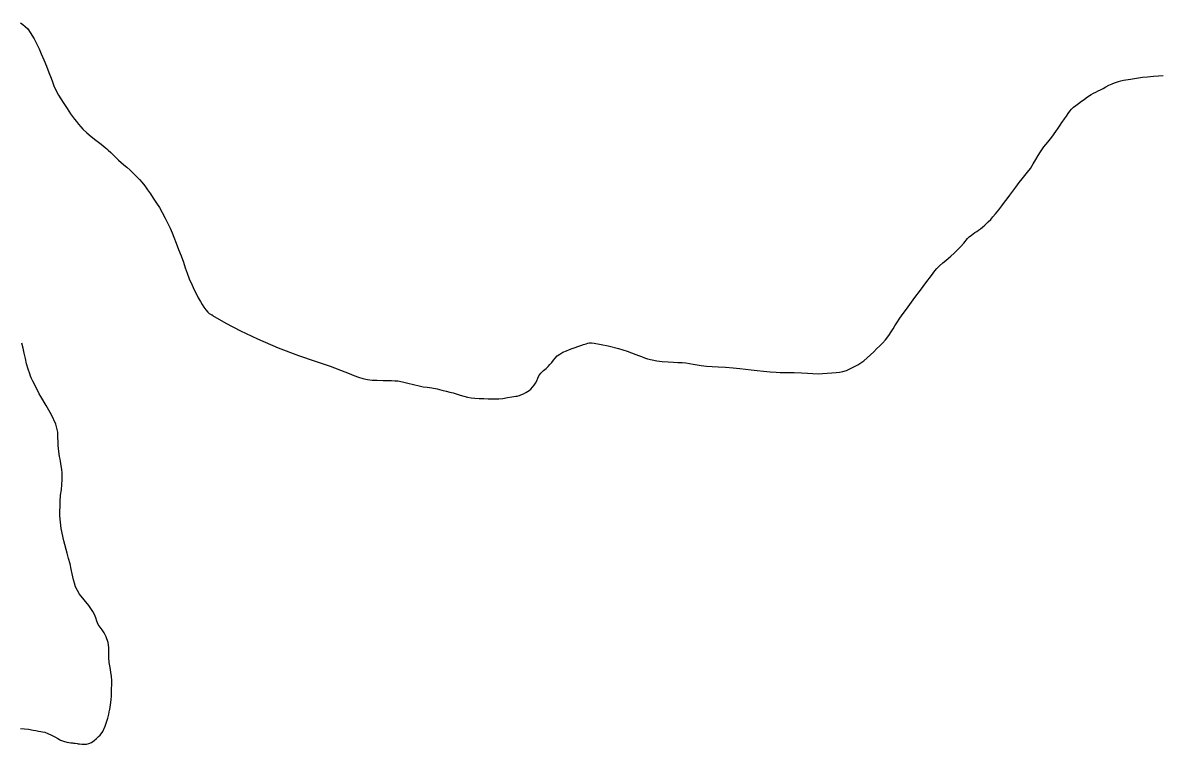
# Model space of a CAD drawing. Header units: inches. Extents: x 11258954 to 11313122, y 3645444 to 3695200.
# Drawn here: x 11276954 to 11278703, y 3693980 to 3695091 of the extents above; entities that cross this region are included whole.
import ezdxf

# ---------------------------------------------------------------- set-up
doc = ezdxf.new("R2010")
doc.units = ezdxf.units.IN
doc.header["$MEASUREMENT"] = 0
doc.layers.add('AnnexationHistory', color=183, linetype='Continuous')
doc.layers.add('ZipCode', color=108, linetype='Continuous')

msp = doc.modelspace()

# ---------------------------------------------------------------- linework, layer by layer
at = {"layer": 'AnnexationHistory'}
for points in [[(11276950.6565, 3695090.8125, 0), (11276954.469, 3695088.25, 0), (11276958.125, 3695085.25, 0), (11276961.8125, 3695081.3125, 0), (11276965.6565, 3695076, 0), (11276971.6875, 3695066.125, 0), (11276976.0315, 3695057.875, 0), (11276979.469, 3695050.375, 0), (11276982.6565, 3695042.75, 0), (11276986.469, 3695033.625, 0), (11276990.5315, 3695023.9375, 0), (11276994.4375, 3695014.3125, 0), (11276997.875, 3695005.375, 0), (11276999.969, 3694999.625, 0), (11277002.2815, 3694993.75, 0), (11277005.2815, 3694987.25, 0), (11277009.469, 3694979.5625, 0), (11277016.4375, 3694967.875, 0), (11277022.344, 3694958.5625, 0), (11277027.9065, 3694950.5, 0), (11277033.875, 3694942.5, 0), (11277036.9065, 3694938.625, 0), (11277040.094, 3694934.6875, 0), (11277043.375, 3694930.75, 0), (11277046.6875, 3694927.125, 0), (11277052.875, 3694921.125, 0), (11277059.5, 3694915.625, 0), (11277066.75, 3694910, 0), (11277074.9065, 3694903.6875, 0), (11277078.0625, 3694901.1875, 0), (11277080.875, 3694898.9375, 0), (11277083.4375, 3694896.8125, 0), (11277085.9065, 3694894.6875, 0), (11277089.6875, 3694891.125, 0), (11277093.5, 3694887.375, 0), (11277097.4375, 3694883.4375, 0), (11277101.5315, 3694879.5, 0), (11277105.8125, 3694875.6875, 0), (11277109.844, 3694872.1875, 0), (11277114.1875, 3694868.4375, 0), (11277119.3125, 3694863.6875, 0), (11277125, 3694858.3125, 0), (11277129.75, 3694853.75, 0), (11277133.875, 3694849.5625, 0), (11277137.719, 3694845.3125, 0), (11277142.094, 3694839.8125, 0), (11277146.4375, 3694833.8125, 0), (11277150.7815, 3694827.375, 0), (11277155.1565, 3694820.6875, 0), (11277160.0315, 3694813.25, 0), (11277164.5315, 3694806.3125, 0), (11277168.9065, 3694798.875, 0), (11277173.5625, 3694790.0625, 0), (11277177.5625, 3694781.75, 0), (11277180.9375, 3694774.375, 0), (11277183.9375, 3694767.4375, 0), (11277186.75, 3694760.625, 0), (11277190.375, 3694751.5, 0), (11277194.094, 3694742, 0), (11277197.75, 3694732.1875, 0), (11277201.375, 3694722.25, 0), (11277204.375, 3694713.625, 0), (11277207.219, 3694705.4375, 0), (11277210.5, 3694696.8125, 0), (11277214.7815, 3694687, 0), (11277218.25, 3694679.5625, 0), (11277221.375, 3694673.25, 0), (11277224.375, 3694667.375, 0), (11277227.5625, 3694661.625, 0), (11277230.094, 3694657.375, 0), (11277232.844, 3694653.0625, 0), (11277235.875, 3694648.9375, 0), (11277239.1875, 3694645.1875, 0), (11277240.0625, 3694644.3125, 0), (11277241, 3694643.5, 0), (11277242.0625, 3694642.75, 0), (11277243.375, 3694642, 0), (11277244.1875, 3694641.6875, 0), (11277244.9065, 3694641.4375, 0), (11277245.5315, 3694641.125, 0), (11277245.969, 3694640.625, 0), (11277246.0315, 3694640.5, 0), (11277246.094, 3694640.3125, 0), (11277246.1565, 3694640.1875, 0), (11277246.1875, 3694640, 0), (11277266.75, 3694628.5, 0), (11277289.0625, 3694616.625, 0), (11277315.3125, 3694604.0625, 0), (11277347.4375, 3694590.375, 0), (11277378.5625, 3694578.625, 0), (11277404.4375, 3694569.875, 0), (11277427.4375, 3694562.125, 0), (11277449.875, 3694553.5625, 0), (11277456.469, 3694550.8125, 0), (11277463.5, 3694547.9375, 0), (11277470.6565, 3694545.3125, 0), (11277477.6875, 3694543.1875, 0), (11277484.719, 3694541.6875, 0), (11277491.8125, 3694540.875, 0), (11277499.625, 3694540.4375, 0), (11277508.6875, 3694540.1875, 0), (11277515.4375, 3694540.0625, 0), (11277521.4065, 3694540.0625, 0), (11277526.6565, 3694539.875, 0), (11277531.3125, 3694539.5625, 0), (11277538.625, 3694538.25, 0), (11277547, 3694536.125, 0), (11277555.75, 3694533.75, 0), (11277564.125, 3694531.75, 0), (11277570.5, 3694530.625, 0), (11277576.7815, 3694529.6875, 0), (11277583.6565, 3694528.6875, 0), (11277591.719, 3694527.125, 0), (11277599.1565, 3694525.5, 0), (11277605.5625, 3694523.9375, 0), (11277611.1875, 3694522.4375, 0), (11277616.344, 3694520.9375, 0), (11277621.4065, 3694519.375, 0), (11277627.094, 3694517.625, 0), (11277633, 3694515.9375, 0), (11277638.75, 3694514.5625, 0), (11277644.469, 3694513.5, 0), (11277650.125, 3694512.875, 0), (11277656.344, 3694512.5625, 0), (11277663.75, 3694512.375, 0), (11277670.5625, 3694512.1875, 0), (11277676.375, 3694511.9375, 0), (11277681.5625, 3694511.75, 0), (11277686.5625, 3694511.9375, 0), (11277693, 3694512.6875, 0), (11277699.969, 3694513.75, 0), (11277706.9065, 3694515, 0), (11277713.1875, 3694515.9375, 0), (11277714.844, 3694516.125, 0), (11277716.5315, 3694516.4375, 0), (11277718.469, 3694517, 0), (11277720.7815, 3694517.9375, 0), (11277724.9065, 3694519.8125, 0), (11277728.1565, 3694521.4375, 0), (11277730.844, 3694523, 0), (11277733.375, 3694524.75, 0), (11277736.125, 3694527.0625, 0), (11277738.844, 3694529.8125, 0), (11277741.344, 3694532.875, 0), (11277743.4065, 3694536.125, 0), (11277745.094, 3694539.8125, 0), (11277746.594, 3694543.5625, 0), (11277748.4375, 3694547.375, 0), (11277751.1875, 3694551.1875, 0), (11277753.469, 3694553.5, 0), (11277755.6875, 3694555.4375, 0), (11277757.8125, 3694557.125, 0), (11277759.8125, 3694558.75, 0), (11277762.6565, 3694561.5, 0), (11277765.469, 3694564.6875, 0), (11277768.219, 3694568.0625, 0), (11277770.8125, 3694571.375, 0), (11277773.625, 3694574.75, 0), (11277776.6875, 3694577.875, 0), (11277780.469, 3694580.75, 0), (11277785.4065, 3694583.5625, 0), (11277790.875, 3694586.0625, 0), (11277795.594, 3694587.875, 0), (11277799.875, 3694589.375, 0), (11277804.0315, 3694590.75, 0), (11277808.219, 3694592.25, 0), (11277812.75, 3694593.875, 0), (11277817.2815, 3694595.4375, 0), (11277821.4375, 3694596.8125, 0), (11277823.875, 3694597.5, 0), (11277826.4065, 3694597.875, 0), (11277829.469, 3694597.875, 0), (11277833.4375, 3694597.375, 0), (11277855, 3694593.3125, 0), (11277871.0315, 3694589.4375, 0), (11277884.3125, 3694585.1875, 0), (11277897.6565, 3694580.1875, 0), (11277901.9065, 3694578.5625, 0), (11277906.4065, 3694576.875, 0), (11277910.969, 3694575.25, 0), (11277915.469, 3694573.75, 0), (11277922.75, 3694571.8125, 0), (11277930, 3694570.4375, 0), (11277937.969, 3694569.5, 0), (11277947.2815, 3694568.75, 0), (11277955.344, 3694568.3125, 0), (11277962.375, 3694568.0625, 0), (11277968.719, 3694567.75, 0), (11277974.6875, 3694567.1875, 0), (11277980.094, 3694566.375, 0), (11277985.6405, 3694565.377, 0), (11277986, 3694565.3125, 0), (11277992.0315, 3694564.1875, 0), (11277997.9065, 3694563.1875, 0), (11278006.5625, 3694562.25, 0), (11278015.0315, 3694561.75, 0), (11278024.344, 3694561.4375, 0), (11278035.5315, 3694560.75, 0), (11278047.4375, 3694559.75, 0), (11278057.4065, 3694558.75, 0), (11278066.3125, 3694557.6875, 0), (11278074.9375, 3694556.5625, 0), (11278084.1875, 3694555.4375, 0), (11278094.219, 3694554.3125, 0), (11278104.3125, 3694553.375, 0), (11278113.75, 3694552.75, 0), (11278119.8125, 3694552.5625, 0), (11278125.9375, 3694552.5625, 0), (11278132.875, 3694552.5, 0), (11278141.375, 3694552.375, 0), (11278152.6565, 3694551.9375, 0), (11278161.844, 3694551.3125, 0), (11278170, 3694550.75, 0), (11278178.1875, 3694550.5625, 0), (11278184.9375, 3694550.75, 0), (11278192.0625, 3694551.25, 0), (11278199.1875, 3694551.875, 0), (11278206, 3694552.5625, 0), (11278211.1565, 3694553.1875, 0), (11278216.2815, 3694554.125, 0), (11278221.6875, 3694555.75, 0), (11278227.8125, 3694558.375, 0), (11278234.0625, 3694561.5, 0), (11278239.25, 3694564.3125, 0), (11278243.8125, 3694567.1875, 0), (11278248.219, 3694570.375, 0), (11278253.469, 3694574.8125, 0), (11278258.6875, 3694579.625, 0), (11278263.7815, 3694584.5, 0), (11278268.625, 3694589.1875, 0), (11278273.0625, 3694593.4375, 0), (11278277.4065, 3694597.75, 0), (11278281.9065, 3694602.875, 0), (11278286.8125, 3694609.375, 0), (11278290.6565, 3694615.0625, 0), (11278293.6565, 3694619.875, 0), (11278296.344, 3694624.375, 0), (11278299.219, 3694629, 0), (11278303.969, 3694636.1875, 0), (11278308.875, 3694643.1875, 0), (11278313.9375, 3694650.125, 0), (11278319.0315, 3694657, 0), (11278327.1565, 3694668, 0), (11278335.4065, 3694679.0625, 0), (11278343.7815, 3694690.3125, 0), (11278352.4375, 3694701.8125, 0), (11278355.25, 3694705.5625, 0), (11278357.875, 3694709.0625, 0), (11278360.9065, 3694712.625, 0), (11278364.844, 3694716.625, 0), (11278369.9065, 3694721.25, 0), (11278374.4065, 3694725.0625, 0), (11278378.5, 3694728.375, 0), (11278382.469, 3694731.625, 0), (11278387.344, 3694735.9375, 0), (11278392.2815, 3694740.6875, 0), (11278397.25, 3694745.9375, 0), (11278402.2815, 3694751.625, 0), (11278404.3125, 3694754.125, 0), (11278406.125, 3694756.375, 0), (11278408.125, 3694758.625, 0), (11278410.6875, 3694761.0625, 0), (11278413.875, 3694763.6875, 0), (11278416.7815, 3694765.8125, 0), (11278419.5, 3694767.6875, 0), (11278422.094, 3694769.4375, 0), (11278425.0315, 3694771.375, 0), (11278428.0315, 3694773.5625, 0), (11278431.2815, 3694776.1875, 0), (11278434.875, 3694779.4375, 0), (11278439.75, 3694784.1875, 0), (11278443.625, 3694788.1875, 0), (11278447.1875, 3694792.1875, 0), (11278451.094, 3694796.875, 0), (11278456.125, 3694803.0625, 0), (11278460.75, 3694808.875, 0), (11278465.0315, 3694814.375, 0), (11278469.094, 3694819.6875, 0), (11278473.2815, 3694825.375, 0), (11278477.5625, 3694831.3125, 0), (11278482.1875, 3694837.625, 0), (11278487.5, 3694844.6875, 0), (11278492.25, 3694850.6875, 0), (11278496.4375, 3694855.75, 0), (11278500.469, 3694860.8125, 0), (11278504.719, 3694866.6875, 0), (11278509.1565, 3694873.625, 0), (11278513, 3694880.1875, 0), (11278516.625, 3694886.375, 0), (11278520.3125, 3694892.3125, 0), (11278525.625, 3694899.6875, 0), (11278531.4375, 3694907.0625, 0), (11278537.6565, 3694914.8125, 0), (11278544.125, 3694923.5, 0), (11278547.594, 3694928.5625, 0), (11278550.5625, 3694933.125, 0), (11278553.1875, 3694937.1875, 0), (11278553.5625, 3694937.75, 0), (11278557.125, 3694942.9375, 0), (11278560.125, 3694947.1875, 0), (11278562.844, 3694951, 0), (11278565.469, 3694954.4375, 0), (11278568.1565, 3694957.5625, 0), (11278571.2815, 3694960.625, 0), (11278574.75, 3694963.5625, 0), (11278578.75, 3694966.625, 0), (11278583.344, 3694969.9375, 0), (11278587.375, 3694972.875, 0), (11278590.8125, 3694975.375, 0), (11278594.219, 3694977.6875, 0), (11278598.1565, 3694980.125, 0), (11278602.0315, 3694982.25, 0), (11278605.6875, 3694984.125, 0), (11278609.1875, 3694985.875, 0), (11278612.5625, 3694987.5625, 0), (11278616.719, 3694989.8125, 0), (11278620.9375, 3694992.1875, 0), (11278625.5625, 3694994.5625, 0), (11278630.7815, 3694996.9375, 0), (11278634.219, 3694998.375, 0), (11278637.25, 3694999.5, 0), (11278640.3125, 3695000.5, 0), (11278643.7815, 3695001.375, 0), (11278647.9065, 3695002.1875, 0), (11278651.7815, 3695002.875, 0), (11278655.4375, 3695003.4375, 0), (11278658.969, 3695003.9375, 0), (11278664.844, 3695004.875, 0), (11278670.844, 3695005.8125, 0), (11278677.5, 3695006.8125, 0), (11278685.1875, 3695007.75, 0), (11278694.2815, 3695008.625, 0), (11278701.9065, 3695009.1875, 0), (11278709.1875, 3695009.75, 0)], [(11276950.7815, 3694004.375, 0), (11276956.969, 3694004.0625, 0), (11276963.25, 3694003.3125, 0), (11276970.25, 3694002.125, 0), (11276974.4375, 3694001.3125, 0), (11276978.469, 3694000.4375, 0), (11276981.9375, 3693999.8125, 0), (11276984.469, 3693999.5, 0), (11276988.0625, 3693998.6875, 0), (11276992.875, 3693996.75, 0), (11276998.219, 3693994.25, 0), (11277003.469, 3693991.5, 0), (11277008.094, 3693988.9375, 0), (11277010.594, 3693987.6875, 0), (11277012.4375, 3693986.75, 0), (11277017, 3693984.875, 0), (11277022.2815, 3693983.5, 0), (11277025.25, 3693983, 0), (11277028.094, 3693982.625, 0), (11277030.594, 3693982.3125, 0), (11277030.875, 3693982.3125, 0), (11277032.5, 3693982.125, 0), (11277034.875, 3693981.8125, 0), (11277038, 3693981.375, 0), (11277039.6565, 3693981.125, 0), (11277041.5315, 3693980.875, 0), (11277045.094, 3693980.5, 0), (11277048.9375, 3693980.25, 0), (11277052.5315, 3693980.4375, 0), (11277056.125, 3693981.3125, 0), (11277059.9065, 3693983.125, 0), (11277064.25, 3693986.125, 0), (11277067.9375, 3693989.1875, 0), (11277071.0315, 3693992.125, 0), (11277073.5, 3693994.5, 0), (11277077.5315, 3694000.125, 0), (11277081.094, 3694008.125, 0), (11277084.094, 3694017.375, 0), (11277084.9065, 3694020.5, 0), (11277086.5, 3694026.5625, 0), (11277087.8125, 3694032.5, 0), (11277088.1565, 3694034, 0), (11277089.375, 3694041.125, 0), (11277090.219, 3694048.6875, 0), (11277090.5625, 3694054.875, 0), (11277090.719, 3694057.375, 0), (11277091.0315, 3694065.1875, 0), (11277091.2815, 3694072.1875, 0), (11277091.2815, 3694078.5625, 0), (11277090.9065, 3694084.375, 0), (11277089.9375, 3694091.0625, 0), (11277088.625, 3694098.5, 0), (11277087.4375, 3694106.1875, 0), (11277086.719, 3694113.75, 0), (11277086.719, 3694121.5, 0), (11277086.75, 3694129.125, 0), (11277085.7815, 3694137.0625, 0), (11277082.719, 3694145.8125, 0), (11277079.5315, 3694151.625, 0), (11277076.2815, 3694156.3125, 0), (11277073.219, 3694160.5, 0), (11277070.5, 3694164.8125, 0), (11277068.344, 3694169.5, 0), (11277066.4375, 3694174.625, 0), (11277064.5, 3694179.8125, 0), (11277062.3125, 3694184.8125, 0), (11277056.125, 3694194.0625, 0), (11277048.7815, 3694202.375, 0), (11277041.5, 3694211.4375, 0), (11277035.5, 3694222.8125, 0), (11277033.6565, 3694228.3125, 0), (11277032.344, 3694233.4375, 0), (11277031.344, 3694238.1875, 0), (11277030.5, 3694242.625, 0), (11277028.9065, 3694250, 0), (11277026.9375, 3694257.9375, 0), (11277024.719, 3694266.1875, 0), (11277022.469, 3694274.4375, 0), (11277017.375, 3694293.625, 0), (11277013.5, 3694312.375, 0), (11277011.4065, 3694332.0625, 0), (11277011.6875, 3694354.0625, 0), (11277012.5625, 3694363.4375, 0), (11277013.625, 3694371.9375, 0), (11277014.5625, 3694379.875, 0), (11277015.094, 3694387.5, 0), (11277015.0625, 3694392.5625, 0), (11277014.75, 3694397.9375, 0), (11277014.1875, 3694403.375, 0), (11277013.469, 3694408.6875, 0), (11277012.25, 3694416.0625, 0), (11277011.6875, 3694419.1875, 0), (11277010.969, 3694423.3125, 0), (11277009.7815, 3694431.125, 0), (11277008.875, 3694440.3125, 0), (11277008.5, 3694446.375, 0), (11277008.25, 3694451.8125, 0), (11277008.125, 3694456.5625, 0), (11277008.0625, 3694460.5, 0), (11277005.2815, 3694472.8125, 0), (11276998.625, 3694487.125, 0), (11276990.1565, 3694501.875, 0), (11276982.0625, 3694515.375, 0), (11276979.625, 3694519.625, 0), (11276977.2815, 3694524, 0), (11276974.844, 3694528.8125, 0), (11276972.0625, 3694534.5625, 0), (11276969.844, 3694539.25, 0), (11276968.375, 3694542.3125, 0), (11276967.9375, 3694543.25, 0), (11276966.3125, 3694546.8125, 0), (11276964.875, 3694550.1875, 0), (11276962.4375, 3694557.375, 0), (11276960.219, 3694565.625, 0), (11276958.219, 3694574.125, 0), (11276956.469, 3694582.1875, 0), (11276954.719, 3694590, 0), (11276952.844, 3694597.625, 0)]]:
    msp.add_polyline3d(points, dxfattribs=at)
at = {"layer": 'ZipCode'}
for points in [[(11276950.6565, 3695090.8125, 0), (11276954.469, 3695088.25, 0), (11276958.125, 3695085.25, 0), (11276961.8125, 3695081.3125, 0), (11276965.6565, 3695076, 0), (11276971.6875, 3695066.125, 0), (11276976.0315, 3695057.875, 0), (11276979.469, 3695050.375, 0), (11276982.6565, 3695042.75, 0), (11276986.469, 3695033.625, 0), (11276990.5315, 3695023.9375, 0), (11276994.4375, 3695014.3125, 0), (11276997.875, 3695005.375, 0), (11276999.969, 3694999.625, 0), (11277002.2815, 3694993.75, 0), (11277005.2815, 3694987.25, 0), (11277009.469, 3694979.5625, 0), (11277016.4375, 3694967.875, 0), (11277022.344, 3694958.5625, 0), (11277027.9065, 3694950.5, 0), (11277033.875, 3694942.5, 0), (11277036.9065, 3694938.625, 0), (11277040.094, 3694934.6875, 0), (11277043.375, 3694930.75, 0), (11277046.6875, 3694927.125, 0), (11277052.875, 3694921.125, 0), (11277059.5, 3694915.625, 0), (11277066.75, 3694910, 0), (11277074.9065, 3694903.6875, 0), (11277078.0625, 3694901.1875, 0), (11277080.875, 3694898.9375, 0), (11277083.4375, 3694896.8125, 0), (11277085.9065, 3694894.6875, 0), (11277089.6875, 3694891.125, 0), (11277093.5, 3694887.375, 0), (11277097.4375, 3694883.4375, 0), (11277101.5315, 3694879.5, 0), (11277105.8125, 3694875.6875, 0), (11277109.844, 3694872.1875, 0), (11277114.1875, 3694868.4375, 0), (11277119.3125, 3694863.6875, 0), (11277125, 3694858.3125, 0), (11277129.75, 3694853.75, 0), (11277133.875, 3694849.5625, 0), (11277137.719, 3694845.3125, 0), (11277142.094, 3694839.8125, 0), (11277146.4375, 3694833.8125, 0), (11277150.7815, 3694827.375, 0), (11277155.1565, 3694820.6875, 0), (11277160.0315, 3694813.25, 0), (11277164.5315, 3694806.3125, 0), (11277168.9065, 3694798.875, 0), (11277173.5625, 3694790.0625, 0), (11277177.5625, 3694781.75, 0), (11277180.9375, 3694774.375, 0), (11277183.9375, 3694767.4375, 0), (11277186.75, 3694760.625, 0), (11277190.375, 3694751.5, 0), (11277194.094, 3694742, 0), (11277197.75, 3694732.1875, 0), (11277201.375, 3694722.25, 0), (11277204.375, 3694713.625, 0), (11277207.219, 3694705.4375, 0), (11277210.5, 3694696.8125, 0), (11277214.7815, 3694687, 0), (11277218.25, 3694679.5625, 0), (11277221.375, 3694673.25, 0), (11277224.375, 3694667.375, 0), (11277227.5625, 3694661.625, 0), (11277230.094, 3694657.375, 0), (11277232.844, 3694653.0625, 0), (11277235.875, 3694648.9375, 0), (11277239.1875, 3694645.1875, 0), (11277240.0625, 3694644.3125, 0), (11277241, 3694643.5, 0), (11277242.0625, 3694642.75, 0), (11277243.375, 3694642, 0), (11277244.1875, 3694641.6875, 0), (11277244.9065, 3694641.4375, 0), (11277245.5315, 3694641.125, 0), (11277245.969, 3694640.625, 0), (11277246.0315, 3694640.5, 0), (11277246.094, 3694640.3125, 0), (11277246.1565, 3694640.1875, 0), (11277246.1875, 3694640, 0), (11277266.75, 3694628.5, 0), (11277289.0625, 3694616.625, 0), (11277315.3125, 3694604.0625, 0), (11277347.4375, 3694590.375, 0), (11277378.5625, 3694578.625, 0), (11277404.4375, 3694569.875, 0), (11277427.4375, 3694562.125, 0), (11277449.875, 3694553.5625, 0), (11277456.469, 3694550.8125, 0), (11277463.5, 3694547.9375, 0), (11277470.6565, 3694545.3125, 0), (11277477.6875, 3694543.1875, 0), (11277484.719, 3694541.6875, 0), (11277491.8125, 3694540.875, 0), (11277499.625, 3694540.4375, 0), (11277508.6875, 3694540.1875, 0), (11277515.4375, 3694540.0625, 0), (11277521.4065, 3694540.0625, 0), (11277526.6565, 3694539.875, 0), (11277531.3125, 3694539.5625, 0), (11277538.625, 3694538.25, 0), (11277547, 3694536.125, 0), (11277555.75, 3694533.75, 0), (11277564.125, 3694531.75, 0), (11277570.5, 3694530.625, 0), (11277576.7815, 3694529.6875, 0), (11277583.6565, 3694528.6875, 0), (11277591.719, 3694527.125, 0), (11277599.1565, 3694525.5, 0), (11277605.5625, 3694523.9375, 0), (11277611.1875, 3694522.4375, 0), (11277616.344, 3694520.9375, 0), (11277621.4065, 3694519.375, 0), (11277627.094, 3694517.625, 0), (11277633, 3694515.9375, 0), (11277638.75, 3694514.5625, 0), (11277644.469, 3694513.5, 0), (11277650.125, 3694512.875, 0), (11277656.344, 3694512.5625, 0), (11277663.75, 3694512.375, 0), (11277670.5625, 3694512.1875, 0), (11277676.375, 3694511.9375, 0), (11277681.5625, 3694511.75, 0), (11277686.5625, 3694511.9375, 0), (11277693, 3694512.6875, 0), (11277699.969, 3694513.75, 0), (11277706.9065, 3694515, 0), (11277713.1875, 3694515.9375, 0), (11277714.844, 3694516.125, 0), (11277716.5315, 3694516.4375, 0), (11277718.469, 3694517, 0), (11277720.7815, 3694517.9375, 0), (11277724.9065, 3694519.8125, 0), (11277728.1565, 3694521.4375, 0), (11277730.844, 3694523, 0), (11277733.375, 3694524.75, 0), (11277736.125, 3694527.0625, 0), (11277738.844, 3694529.8125, 0), (11277741.344, 3694532.875, 0), (11277743.4065, 3694536.125, 0), (11277745.094, 3694539.8125, 0), (11277746.594, 3694543.5625, 0), (11277748.4375, 3694547.375, 0), (11277751.1875, 3694551.1875, 0), (11277753.469, 3694553.5, 0), (11277755.6875, 3694555.4375, 0), (11277757.8125, 3694557.125, 0), (11277759.8125, 3694558.75, 0), (11277762.6565, 3694561.5, 0), (11277765.469, 3694564.6875, 0), (11277768.219, 3694568.0625, 0), (11277770.8125, 3694571.375, 0), (11277773.625, 3694574.75, 0), (11277776.6875, 3694577.875, 0), (11277780.469, 3694580.75, 0), (11277785.4065, 3694583.5625, 0), (11277790.875, 3694586.0625, 0), (11277795.594, 3694587.875, 0), (11277799.875, 3694589.375, 0), (11277804.0315, 3694590.75, 0), (11277808.219, 3694592.25, 0), (11277812.75, 3694593.875, 0), (11277817.2815, 3694595.4375, 0), (11277821.4375, 3694596.8125, 0), (11277823.875, 3694597.5, 0), (11277826.4065, 3694597.875, 0), (11277829.469, 3694597.875, 0), (11277833.4375, 3694597.375, 0), (11277855, 3694593.3125, 0), (11277871.0315, 3694589.4375, 0), (11277884.3125, 3694585.1875, 0), (11277897.6565, 3694580.1875, 0), (11277901.9065, 3694578.5625, 0), (11277906.4065, 3694576.875, 0), (11277910.969, 3694575.25, 0), (11277915.469, 3694573.75, 0), (11277922.75, 3694571.8125, 0), (11277930, 3694570.4375, 0), (11277937.969, 3694569.5, 0), (11277947.2815, 3694568.75, 0), (11277955.344, 3694568.3125, 0), (11277962.375, 3694568.0625, 0), (11277968.719, 3694567.75, 0), (11277974.6875, 3694567.1875, 0), (11277980.094, 3694566.375, 0), (11277985.6405, 3694565.377, 0), (11277986, 3694565.3125, 0), (11277992.0315, 3694564.1875, 0), (11277997.9065, 3694563.1875, 0), (11278006.5625, 3694562.25, 0), (11278015.0315, 3694561.75, 0), (11278024.344, 3694561.4375, 0), (11278035.5315, 3694560.75, 0), (11278047.4375, 3694559.75, 0), (11278057.4065, 3694558.75, 0), (11278066.3125, 3694557.6875, 0), (11278074.9375, 3694556.5625, 0), (11278084.1875, 3694555.4375, 0), (11278094.219, 3694554.3125, 0), (11278104.3125, 3694553.375, 0), (11278113.75, 3694552.75, 0), (11278119.8125, 3694552.5625, 0), (11278125.9375, 3694552.5625, 0), (11278132.875, 3694552.5, 0), (11278141.375, 3694552.375, 0), (11278152.6565, 3694551.9375, 0), (11278161.844, 3694551.3125, 0), (11278170, 3694550.75, 0), (11278178.1875, 3694550.5625, 0), (11278184.9375, 3694550.75, 0), (11278192.0625, 3694551.25, 0), (11278199.1875, 3694551.875, 0), (11278206, 3694552.5625, 0), (11278211.1565, 3694553.1875, 0), (11278216.2815, 3694554.125, 0), (11278221.6875, 3694555.75, 0), (11278227.8125, 3694558.375, 0), (11278234.0625, 3694561.5, 0), (11278239.25, 3694564.3125, 0), (11278243.8125, 3694567.1875, 0), (11278248.219, 3694570.375, 0), (11278253.469, 3694574.8125, 0), (11278258.6875, 3694579.625, 0), (11278263.7815, 3694584.5, 0), (11278268.625, 3694589.1875, 0), (11278273.0625, 3694593.4375, 0), (11278277.4065, 3694597.75, 0), (11278281.9065, 3694602.875, 0), (11278286.8125, 3694609.375, 0), (11278290.6565, 3694615.0625, 0), (11278293.6565, 3694619.875, 0), (11278296.344, 3694624.375, 0), (11278299.219, 3694629, 0), (11278303.969, 3694636.1875, 0), (11278308.875, 3694643.1875, 0), (11278313.9375, 3694650.125, 0), (11278319.0315, 3694657, 0), (11278327.1565, 3694668, 0), (11278335.4065, 3694679.0625, 0), (11278343.7815, 3694690.3125, 0), (11278352.4375, 3694701.8125, 0), (11278355.25, 3694705.5625, 0), (11278357.875, 3694709.0625, 0), (11278360.9065, 3694712.625, 0), (11278364.844, 3694716.625, 0), (11278369.9065, 3694721.25, 0), (11278374.4065, 3694725.0625, 0), (11278378.5, 3694728.375, 0), (11278382.469, 3694731.625, 0), (11278387.344, 3694735.9375, 0), (11278392.2815, 3694740.6875, 0), (11278397.25, 3694745.9375, 0), (11278402.2815, 3694751.625, 0), (11278404.3125, 3694754.125, 0), (11278406.125, 3694756.375, 0), (11278408.125, 3694758.625, 0), (11278410.6875, 3694761.0625, 0), (11278413.875, 3694763.6875, 0), (11278416.7815, 3694765.8125, 0), (11278419.5, 3694767.6875, 0), (11278422.094, 3694769.4375, 0), (11278425.0315, 3694771.375, 0), (11278428.0315, 3694773.5625, 0), (11278431.2815, 3694776.1875, 0), (11278434.875, 3694779.4375, 0), (11278439.75, 3694784.1875, 0), (11278443.625, 3694788.1875, 0), (11278447.1875, 3694792.1875, 0), (11278451.094, 3694796.875, 0), (11278456.125, 3694803.0625, 0), (11278460.75, 3694808.875, 0), (11278465.0315, 3694814.375, 0), (11278469.094, 3694819.6875, 0), (11278473.2815, 3694825.375, 0), (11278477.5625, 3694831.3125, 0), (11278482.1875, 3694837.625, 0), (11278487.5, 3694844.6875, 0), (11278492.25, 3694850.6875, 0), (11278496.4375, 3694855.75, 0), (11278500.469, 3694860.8125, 0), (11278504.719, 3694866.6875, 0), (11278509.1565, 3694873.625, 0), (11278513, 3694880.1875, 0), (11278516.625, 3694886.375, 0), (11278520.3125, 3694892.3125, 0), (11278525.625, 3694899.6875, 0), (11278531.4375, 3694907.0625, 0), (11278537.6565, 3694914.8125, 0), (11278544.125, 3694923.5, 0), (11278547.594, 3694928.5625, 0), (11278550.5625, 3694933.125, 0), (11278553.1875, 3694937.1875, 0), (11278553.5625, 3694937.75, 0), (11278557.125, 3694942.9375, 0), (11278560.125, 3694947.1875, 0), (11278562.844, 3694951, 0), (11278565.469, 3694954.4375, 0), (11278568.1565, 3694957.5625, 0), (11278571.2815, 3694960.625, 0), (11278574.75, 3694963.5625, 0), (11278578.75, 3694966.625, 0), (11278583.344, 3694969.9375, 0), (11278587.375, 3694972.875, 0), (11278590.8125, 3694975.375, 0), (11278594.219, 3694977.6875, 0), (11278598.1565, 3694980.125, 0), (11278602.0315, 3694982.25, 0), (11278605.6875, 3694984.125, 0), (11278609.1875, 3694985.875, 0), (11278612.5625, 3694987.5625, 0), (11278616.719, 3694989.8125, 0), (11278620.9375, 3694992.1875, 0), (11278625.5625, 3694994.5625, 0), (11278630.7815, 3694996.9375, 0), (11278634.219, 3694998.375, 0), (11278637.25, 3694999.5, 0), (11278640.3125, 3695000.5, 0), (11278643.7815, 3695001.375, 0), (11278647.9065, 3695002.1875, 0), (11278651.7815, 3695002.875, 0), (11278655.4375, 3695003.4375, 0), (11278658.969, 3695003.9375, 0), (11278664.844, 3695004.875, 0), (11278670.844, 3695005.8125, 0), (11278677.5, 3695006.8125, 0), (11278685.1875, 3695007.75, 0), (11278694.2815, 3695008.625, 0), (11278701.9065, 3695009.1875, 0), (11278709.1875, 3695009.75, 0)], [(11276950.7815, 3694004.375, 0), (11276956.969, 3694004.0625, 0), (11276963.25, 3694003.3125, 0), (11276970.25, 3694002.125, 0), (11276974.4375, 3694001.3125, 0), (11276978.469, 3694000.4375, 0), (11276981.9375, 3693999.8125, 0), (11276984.469, 3693999.5, 0), (11276988.0625, 3693998.6875, 0), (11276992.875, 3693996.75, 0), (11276998.219, 3693994.25, 0), (11277003.469, 3693991.5, 0), (11277008.094, 3693988.9375, 0), (11277010.594, 3693987.6875, 0), (11277012.4375, 3693986.75, 0), (11277017, 3693984.875, 0), (11277022.2815, 3693983.5, 0), (11277025.25, 3693983, 0), (11277028.094, 3693982.625, 0), (11277030.594, 3693982.3125, 0), (11277030.875, 3693982.3125, 0), (11277032.5, 3693982.125, 0), (11277034.875, 3693981.8125, 0), (11277038, 3693981.375, 0), (11277039.6565, 3693981.125, 0), (11277041.5315, 3693980.875, 0), (11277045.094, 3693980.5, 0), (11277048.9375, 3693980.25, 0), (11277052.5315, 3693980.4375, 0), (11277056.125, 3693981.3125, 0), (11277059.9065, 3693983.125, 0), (11277064.25, 3693986.125, 0), (11277067.9375, 3693989.1875, 0), (11277071.0315, 3693992.125, 0), (11277073.5, 3693994.5, 0), (11277077.5315, 3694000.125, 0), (11277081.094, 3694008.125, 0), (11277084.094, 3694017.375, 0), (11277084.9065, 3694020.5, 0), (11277086.5, 3694026.5625, 0), (11277087.8125, 3694032.5, 0), (11277088.1565, 3694034, 0), (11277089.375, 3694041.125, 0), (11277090.219, 3694048.6875, 0), (11277090.5625, 3694054.875, 0), (11277090.719, 3694057.375, 0), (11277091.0315, 3694065.1875, 0), (11277091.2815, 3694072.1875, 0), (11277091.2815, 3694078.5625, 0), (11277090.9065, 3694084.375, 0), (11277089.9375, 3694091.0625, 0), (11277088.625, 3694098.5, 0), (11277087.4375, 3694106.1875, 0), (11277086.719, 3694113.75, 0), (11277086.719, 3694121.5, 0), (11277086.75, 3694129.125, 0), (11277085.7815, 3694137.0625, 0), (11277082.719, 3694145.8125, 0), (11277079.5315, 3694151.625, 0), (11277076.2815, 3694156.3125, 0), (11277073.219, 3694160.5, 0), (11277070.5, 3694164.8125, 0), (11277068.344, 3694169.5, 0), (11277066.4375, 3694174.625, 0), (11277064.5, 3694179.8125, 0), (11277062.3125, 3694184.8125, 0), (11277056.125, 3694194.0625, 0), (11277048.7815, 3694202.375, 0), (11277041.5, 3694211.4375, 0), (11277035.5, 3694222.8125, 0), (11277033.6565, 3694228.3125, 0), (11277032.344, 3694233.4375, 0), (11277031.344, 3694238.1875, 0), (11277030.5, 3694242.625, 0), (11277028.9065, 3694250, 0), (11277026.9375, 3694257.9375, 0), (11277024.719, 3694266.1875, 0), (11277022.469, 3694274.4375, 0), (11277017.375, 3694293.625, 0), (11277013.5, 3694312.375, 0), (11277011.4065, 3694332.0625, 0), (11277011.6875, 3694354.0625, 0), (11277012.5625, 3694363.4375, 0), (11277013.625, 3694371.9375, 0), (11277014.5625, 3694379.875, 0), (11277015.094, 3694387.5, 0), (11277015.0625, 3694392.5625, 0), (11277014.75, 3694397.9375, 0), (11277014.1875, 3694403.375, 0), (11277013.469, 3694408.6875, 0), (11277012.25, 3694416.0625, 0), (11277011.6875, 3694419.1875, 0), (11277010.969, 3694423.3125, 0), (11277009.7815, 3694431.125, 0), (11277008.875, 3694440.3125, 0), (11277008.5, 3694446.375, 0), (11277008.25, 3694451.8125, 0), (11277008.125, 3694456.5625, 0), (11277008.0625, 3694460.5, 0), (11277005.2815, 3694472.8125, 0), (11276998.625, 3694487.125, 0), (11276990.1565, 3694501.875, 0), (11276982.0625, 3694515.375, 0), (11276979.625, 3694519.625, 0), (11276977.2815, 3694524, 0), (11276974.844, 3694528.8125, 0), (11276972.0625, 3694534.5625, 0), (11276969.844, 3694539.25, 0), (11276968.375, 3694542.3125, 0), (11276967.9375, 3694543.25, 0), (11276966.3125, 3694546.8125, 0), (11276964.875, 3694550.1875, 0), (11276962.4375, 3694557.375, 0), (11276960.219, 3694565.625, 0), (11276958.219, 3694574.125, 0), (11276956.469, 3694582.1875, 0), (11276954.719, 3694590, 0), (11276952.844, 3694597.625, 0)]]:
    msp.add_polyline3d(points, dxfattribs=at)

doc.saveas('drawing.dxf')
